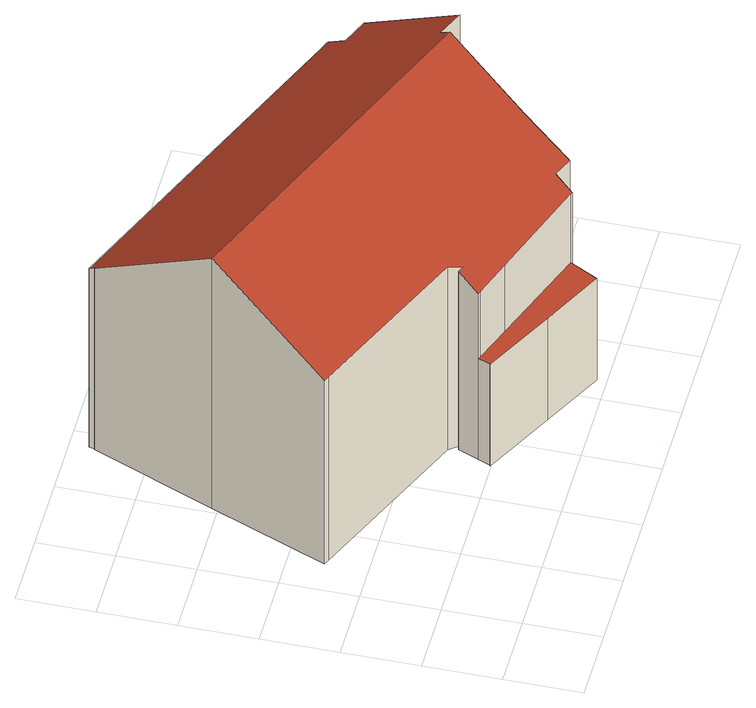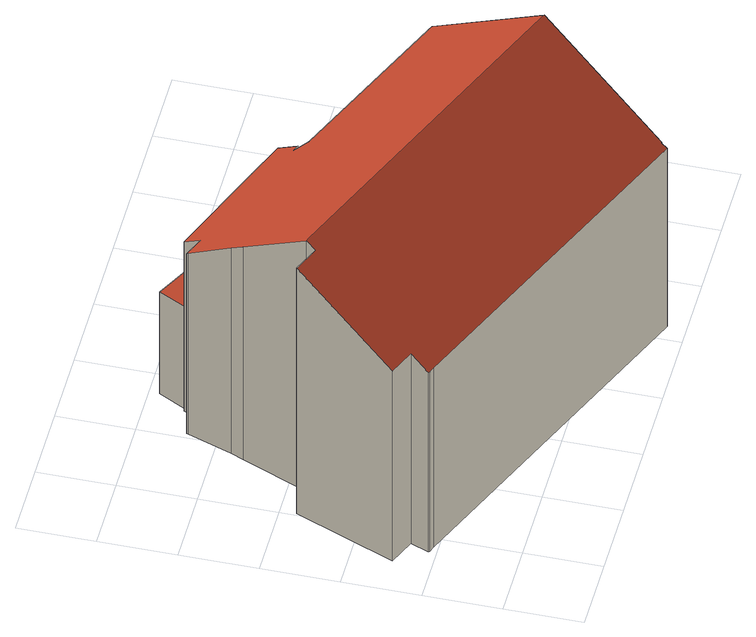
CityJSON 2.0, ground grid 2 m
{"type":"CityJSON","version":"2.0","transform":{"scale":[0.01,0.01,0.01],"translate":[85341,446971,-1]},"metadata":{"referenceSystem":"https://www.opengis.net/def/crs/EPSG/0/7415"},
"CityObjects":{
"building1":{"type":"Building","attributes":{"dak_type":"slanted","data_area":69.77,"data_coverage":0.929,"geconstateerd":false,"gid":11568194,"h_dak_50p":6.41,"h_dak_70p":6.88,"h_dak_max":7.73,"h_dak_min":2.68,"h_maaiveld":-0.61,"kas_warenhuis":false,"lod11_replace":false,"ondergronds_type":"above ground","oorspronkelijkbouwjaar":1951,"pw_actueel":"yes","pw_bron":"ahn3","reconstructie_methode":"tudelft3d-geoflow","reconstruction_skipped":false,"rmse_lod12":1.12,"rmse_lod13":0.856,"rmse_lod22":0.0585,"rn":1,"status":"Pand in gebruik","t_run":140.3,"val3dity_codes_lod12":"[]","val3dity_codes_lod13":"[]","val3dity_codes_lod22":"[]"},"children":["building1-1"]},
"building1-1":{"type":"BuildingPart","parents":["building1"],"geometry":[{"type":"Solid","lod":"2.2","boundaries":[[[[0,1,2,3,4,5,6,7,8,9,10,11,12,13,14,15,16,17,18,19,20,21,22,23,24,25,26,27,28]],[[29,19,18,30]],[[31,2,1,32]],[[33,17,16,34]],[[35,14,13,36]],[[34,16,15,37]],[[37,15,14,35]],[[36,13,12,38]],[[39,11,10,40]],[[41,9,8,42]],[[42,8,7,43]],[[40,10,9,41]],[[44,6,5,45]],[[45,5,4,46]],[[47,23,22,48]],[[30,18,17,33]],[[49,50,51,52]],[[53,54,50,49]],[[55,26,25,56]],[[52,51,24,23,47]],[[46,4,3,57]],[[43,7,6,44]],[[56,25,24,51]],[[38,12,11,39]],[[57,3,2,31]],[[58,21,20,59]],[[48,22,21,58]],[[59,20,19,29]],[[60,0,28,61]],[[61,28,27,62]],[[62,27,26,55]],[[63,60,54,53]],[[32,1,0,60,63]],[[43,44,64,65,33,34,37,35,36,38,39,40,41,42]],[[60,61,62,55,56,51,50,54]],[[53,49,52,47,48,58,59,29,30,33,65,64,44,45,46,57,31,32,63]]]],"semantics":{"surfaces":[{"type":"GroundSurface"},{"type":"WallSurface","on_footprint_edge":true},{"type":"WallSurface","on_footprint_edge":false},{"type":"RoofSurface","area":44.52,"area_tri":44.52,"orientation":"NE"},{"type":"RoofSurface","area":2.33,"area_tri":2.33,"orientation":"horizontal"},{"type":"RoofSurface","area":35.47,"area_tri":42.63,"orientation":"SW"}],"values":[[0,1,1,1,1,1,1,1,1,1,1,1,1,1,1,1,2,2,1,1,1,1,1,1,1,1,1,1,1,1,1,2,1,3,4,5]]}}]}
},
"vertices":[
[530,236,39],[553,291,39],[571,284,39],[546,317,39],[106,504,39],[91,510,39],[216,816,39],[349,1138,39],[351,1137,39],[355,1152,39],[1232,788,39],[1246,783,39],[1250,780,39],[1231,732,39],[1300,703,39],[1193,442,39],[1123,471,39],[1113,447,39],[1041,273,39],[1028,242,39],[986,125,39],[984,121,39],[931,143,39],[911,97,39],[904,100,39],[865,26,39],[704,108,39],[516,204,39],[518,207,39],[1028,242,718],[1041,273,740],[571,284,626],[553,291,626],[1113,447,865],[1123,471,848],[1300,703,664],[1231,732,664],[1193,442,848],[1250,780,631],[1246,783,630],[1232,788,630],[355,1152,627],[351,1137,637],[349,1138,637],[216,816,864],[91,510,643],[106,504,643],[911,97,598],[931,143,631],[637,197,590],[637,197,374],[904,100,375],[904,100,598],[537,233,586],[537,233,374],[704,108,373],[865,26,374],[546,317,641],[984,121,631],[986,125,635],[530,236,373],[518,207,373],[516,204,373],[530,236,586],[226,812,864],[1106,449,865]
]}
